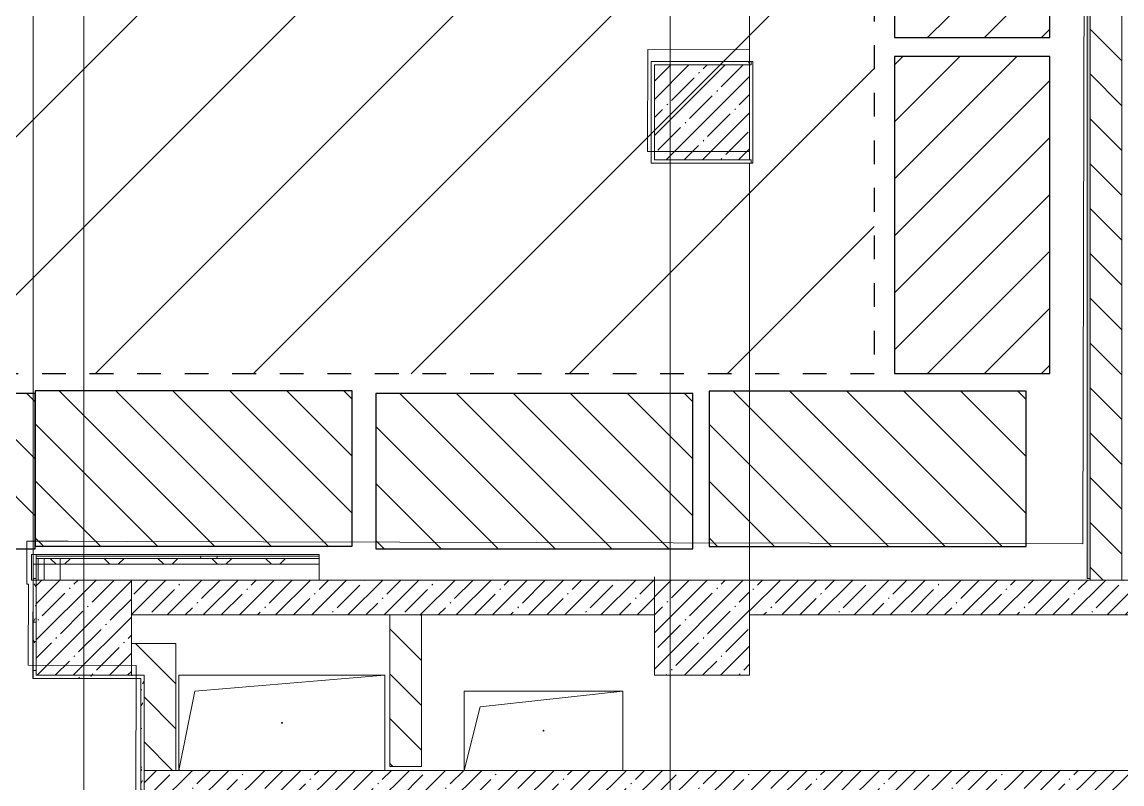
# Model space of a CAD drawing. Header units: millimetres. Extents: x -1113 to 415037, y -3642 to 354837.
# Drawn here: x 21885 to 28825, y 13778 to 18584 of the extents above; entities that cross this region are included whole.
import ezdxf

# ---------------------------------------------------------------- set-up
doc = ezdxf.new("R2010")
doc.units = ezdxf.units.MM
doc.linetypes.add('Штрих короткий', pattern=[600, 300, -300])
for name, color, linetype, lineweight in [('0) строит. леса', 20, 'Continuous', 30), ('A-AREA-BNDY', 7, 'Continuous', 5), ('A-FLOR', 7, 'Continuous', 9), ('A-GENM', 7, 'Continuous', 9), ('A-WALL', 7, 'Continuous', 5), ('I-WALL', 7, 'Continuous', 5), ('S-COLS', 7, 'Continuous', 9), ('S-COLS-1', 7, 'Continuous', 5), ('Оси', 7, 'Continuous', 9)]:
    doc.layers.add(name, color=color, linetype=linetype, lineweight=lineweight)
doc.layers.add('A-WALL-1', color=9, linetype='Continuous', lineweight=5, true_color=0x808080)
doc.layers.add('A-WALL-FNSH-1', color=9, linetype='Continuous', lineweight=5, true_color=0x808080)
pattern_1 = [(135, (64.7, -136.06), (-141.4214, -141.4214), [])]
pattern_2 = [(45, (64.7, -136.06), (-114.04925, 114.04925), []), (45, (178.75, -136.06), (-114.04925, 114.04925), [201.612, -40.322, 6.706, -33.617])]
pattern_3 = [(0, (64.7, -136.06), (243.84, 60.96), [20.117, -162.763, 20.117, -162.763, -975.36]), (0, (64.7, -136.06), (243.84, 60.96), [-365.76, 20.117, -345.643, 20.117, -162.763, -426.72]), (0, (64.7, -136.06), (243.84, 60.96), [-914.4, 20.117, -101.803, 20.117, -284.683]), (120, (156.14, -105.58), (-174.71291, 180.69163), [20.117, -162.763, 20.117, -162.763, -975.36]), (120, (156.14, -105.58), (-174.71291, 180.69163), [-365.76, 20.117, -345.643, 20.117, -162.763, -426.72]), (120, (156.14, -105.58), (-174.71291, 180.69163), [-914.4, 20.117, -101.803, 20.117, -284.683]), (240, (186.62, 16.34), (-69.12709, -241.65163), [20.117, -162.763, 20.117, -162.763, -975.36]), (240, (186.62, 16.34), (-69.12709, -241.65163), [-365.76, 20.117, -345.643, 20.117, -162.763, -426.72]), (240, (186.62, 16.34), (-69.12709, -241.65163), [-914.4, 20.117, -101.803, 20.117, -284.683])]

# ---------------------------------------------------------------- blocks, each defined once
blk = doc.blocks.new('BSC_Колонна _Прямоугольная - 600х600-V20-Объем проектирования 1 этажа')
at = {"layer": 'S-COLS-1'}
h = blk.add_hatch(dxfattribs=at)
h.set_pattern_fill('FP_30', color=256, style=0, pattern_type=2)
h.set_pattern_definition([(45, (-26110, -14900), (-114.04925, 114.04925), []), (45, (-25995.95, -14900), (-114.04925, 114.04925), [201.613, -40.323, 6.706, -33.617])])
h.paths.add_polyline_path([(300, -300), (300, 300), (-300, 300), (-300, -300)])
for p, q in [((300, 300), (-300, 300)), ((-300, 300), (-300, -300)), ((300, -300), (300, 300)), ((-300, -300), (300, -300))]:
    blk.add_line(p, q, dxfattribs=at)
blk = doc.blocks.new('BSC_Колонна _Прямоугольная - 600х600-V142-Объем проектирования 1 этажа')
at = {"layer": 'S-COLS-1'}
h = blk.add_hatch(dxfattribs=at)
h.set_pattern_fill('FP_144', color=256, style=0, pattern_type=2)
h.set_pattern_definition([(45, (-22210, -14900), (-114.0493, 114.0493), []), (45, (-22095.95, -14900), (-114.0493, 114.0493), [201.613, -40.323, 6.706, -33.617])])
h.paths.add_polyline_path([(160.9, -300), (300, -300), (300, 300), (-300, 300), (-300, -300)])
for p, q in [((300, 300), (-300, 300)), ((-300, 300), (-300, -300)), ((300, -300), (300, 300)), ((-300, -300), (300, -300))]:
    blk.add_line(p, q, dxfattribs=at)
blk = doc.blocks.new('BSC_Колонна _Прямоугольная - 600х600-V143-Объем проектирования 1 этажа')
at = {"layer": 'S-COLS-1'}
h = blk.add_hatch(dxfattribs=at)
h.set_pattern_fill('FP_146', color=256, style=0, pattern_type=2)
h.set_pattern_definition([(45, (-26110, -18150), (-114.04925, 114.04925), []), (45, (-25995.95, -18150), (-114.04925, 114.04925), [201.613, -40.323, 6.706, -33.617])])
h.paths.add_polyline_path([(280, -300), (300, -300), (300, 300), (-300, 300), (-300, -300), (76.5, -300)])
for p, q in [((300, 300), (-300, 300)), ((-300, 300), (-300, -300)), ((300, -300), (300, 300)), ((-300, -300), (300, -300))]:
    blk.add_line(p, q, dxfattribs=at)
blk = doc.blocks.new('GM_Отверстие прямоугольное _в плите_ - Отверстие-21955708-Объем проектирования 1 этажа')
at = {"layer": 'A-GENM'}
for p, q in [((-500, -250), (-500, 250)), ((-500, 250), (500, 250)), ((500, 250), (-500, 250)), ((-500, 250), (-500, -250)), ((-400, 150), (500, 250)), ((500, 250), (500, -250)), ((500, -250), (500, 250)), ((-500, -250), (-400, 150))]:
    blk.add_line(p, q, dxfattribs=at)
for start, end in [(360, 180), (180, 360)]:
    blk.add_arc((0, 0), 2.5, start, end, dxfattribs=at)
blk = doc.blocks.new('GM_Отверстие прямоугольное _в плите_ - Отверстие-21989797-Объем проектирования 1 этажа')
at = {"layer": 'A-GENM'}
for p, q in [((-650, -300), (-650, 300)), ((-650, 300), (650, 300)), ((650, 300), (-650, 300)), ((-650, 300), (-650, -300)), ((-550, 200), (650, 300)), ((650, 300), (650, -300)), ((650, -300), (650, 300)), ((-650, -300), (-550, 200))]:
    blk.add_line(p, q, dxfattribs=at)
for start, end in [(360, 180), (180, 360)]:
    blk.add_arc((0, 0), 2.5, start, end, dxfattribs=at)

msp = doc.modelspace()

# ---------------------------------------------------------------- hatches: boundary and pattern name
at = {"layer": '0) строит. леса', "linetype": 'Штрих короткий', "ltscale": 0.5}
h = msp.add_hatch(dxfattribs=at)
h.set_pattern_fill('ANSI31', color=256, scale=222)
h.paths.add_polyline_path([(15679.9, 25037.1), (27261.3, 25037.1), (27261.3, 16365.4), (15679.9, 16365.4)])
at = {"layer": '0) строит. леса'}
h = msp.add_hatch(dxfattribs=at)
h.set_pattern_fill('ANSI31', color=256, scale=80)
h.set_pattern_definition([(45, (31588.7, 164364.9), (-179.60512, 179.60512), [])])
h.paths.add_polyline_path([(27389, 20485.8), (27389, 18485.8), (28369, 18485.8), (28369, 20485.8)])
h = msp.add_hatch(dxfattribs=at)
h.set_pattern_fill('ANSI31', color=256, scale=80)
h.set_pattern_definition([(45, (31588.7, 162245.5), (-179.60512, 179.60512), [])])
h.paths.add_polyline_path([(27389, 18366.4), (27389, 16366.4), (28369, 16366.4), (28369, 18366.4)])
h = msp.add_hatch(dxfattribs=at)
h.set_pattern_fill('ANSI31', color=256, scale=80, angle=-90)
h.set_pattern_definition([(315, (165846.67, 12041.19), (179.60512, 179.60512), [])])
h.paths.add_polyline_path([(21967.6, 16240.9), (19967.6, 16240.9), (19967.6, 15260.9), (21967.6, 15260.9)])
h = msp.add_hatch(dxfattribs=at)
h.set_pattern_fill('ANSI31', color=256, scale=80, angle=-90)
h.set_pattern_definition([(315, (167846.67, 12058.18), (179.60512, 179.60512), [])])
h.paths.add_polyline_path([(23967.6, 16257.9), (21967.6, 16257.9), (21967.6, 15277.9), (23967.6, 15277.9)])
h = msp.add_hatch(dxfattribs=at)
h.set_pattern_fill('ANSI31', color=256, scale=80, angle=-90)
h.set_pattern_definition([(315, (169995.82, 12041.19), (179.60512, 179.60512), [])])
h.paths.add_polyline_path([(26116.7, 16240.9), (24116.7, 16240.9), (24116.7, 15260.9), (26116.7, 15260.9)])
h = msp.add_hatch(dxfattribs=at)
h.set_pattern_fill('ANSI31', color=256, scale=80, angle=-90)
h.set_pattern_definition([(315, (172098.88, 12056.68), (179.60512, 179.60512), [])])
h.paths.add_polyline_path([(28219.8, 16256.4), (26219.8, 16256.4), (26219.8, 15276.4), (28219.8, 15276.4)])
at = {"layer": 'I-WALL'}
h = msp.add_hatch(dxfattribs=at)
h.set_pattern_fill('FP_191', color=256, style=0, pattern_type=2)
h.set_pattern_definition(pattern_3)
h.paths.add_polyline_path([(28624.7, 15073.9), (28624.7, 26353.9), (28604.7, 26353.9), (28604.7, 15073.9)])
h = msp.add_hatch(dxfattribs=at)
h.set_pattern_fill('FP_23', color=256, style=0, pattern_type=2)
h.set_pattern_definition(pattern_1)
h.paths.add_polyline_path([(28824.7, 15063.9), (28824.7, 26363.9), (28624.7, 26363.9), (28624.8, 15063.9)])
h = msp.add_hatch(dxfattribs=at)
h.set_pattern_fill('FP_191', color=256, style=0, pattern_type=2)
h.set_pattern_definition(pattern_3)
h.paths.add_polyline_path([(26454.7, 18313.9), (26484.7, 18313.9), (26484.7, 18333.9), (26454.7, 18333)])
h = msp.add_hatch(dxfattribs=at)
h.set_pattern_fill('FP_191', color=256, style=0, pattern_type=2)
h.set_pattern_definition(pattern_3)
h.paths.add_polyline_path([(21974.7, 15073.9), (21974.7, 15224.9), (21954.7, 15223.8), (21954.7, 15073.9), (21973.4, 15073.9)])
h = msp.add_hatch(dxfattribs=at)
h.set_pattern_fill('FP_196', color=256, style=0, pattern_type=2)
h.set_pattern_definition([(0, (64.7, -136.06), (812.8, 203.2), [67.056, -542.544, 67.056, -542.544, -3251.2]), (0, (64.7, -136.06), (812.8, 203.2), [-1219.2, 67.056, -1152.144, 67.056, -542.544, -1422.4]), (0, (64.7, -136.06), (812.8, 203.2), [-3048, 67.056, -339.344, 67.056, -948.944]), (120, (369.5, -34.46), (-582.3764, 602.3054), [67.056, -542.544, 67.056, -542.544, -3251.2]), (120, (369.5, -34.46), (-582.3764, 602.3054), [-1219.2, 67.056, -1152.144, 67.056, -542.544, -1422.4]), (120, (369.5, -34.46), (-582.3764, 602.3054), [-3048, 67.056, -339.344, 67.056, -948.944]), (240, (471.1, 371.94), (-230.4236, -805.5054), [67.056, -542.544, 67.056, -542.544, -3251.2]), (240, (471.1, 371.94), (-230.4236, -805.5054), [-1219.2, 67.056, -1152.144, 67.056, -542.544, -1422.4]), (240, (471.1, 371.94), (-230.4236, -805.5054), [-3048, 67.056, -339.344, 67.056, -948.944])])
h.paths.add_polyline_path([(22269.7, 15200.9), (23754.7, 15200.9), (23754.7, 15213.9), (21974.7, 15213.9), (21974.7, 15200.9), (22198.1, 15200.9)])
h = msp.add_hatch(dxfattribs=at)
h.set_pattern_fill('FP_197', color=256, style=0, pattern_type=2)
h.set_pattern_definition([(135, (64.7, -136.06), (-169.7056, -169.7056), []), (225, (64.7, -136.06), (169.7056, -169.7056), [])])
h.paths.add_polyline_path([(22269.7, 15163.9), (23754.7, 15163.9), (23754.7, 15200.9), (21974.7, 15200.9), (21974.7, 15163.9), (22224.6, 15163.9)])
h = msp.add_hatch(dxfattribs=at)
h.set_pattern_fill('FP_191', color=256, style=0, pattern_type=2)
h.set_pattern_definition(pattern_3)
h.paths.add_polyline_path([(21954.7, 14443.9), (21974.7, 14443.9), (21974.7, 15073.9), (21954.7, 15073.9), (21954.7, 14463.9)])
h = msp.add_hatch(dxfattribs=at)
h.set_pattern_fill('FP_1', color=256, style=0, pattern_type=2)
h.set_pattern_definition(pattern_2)
h.paths.add_polyline_path([(30854.7, 14843.9), (33074.7, 14843.9), (33074.7, 15063.9), (30674.7, 15063.9), (30674.7, 14843.9), (30694.7, 14843.9)])
h.paths.add_polyline_path([(24503.2, 14843.9), (25874.7, 14843.9), (25874.7, 15063.9), (22574.7, 15063.9), (22574.7, 14843.9), (24498.7, 14843.9)])
h.paths.add_polyline_path([(30054.7, 14843.9), (30074.7, 14843.9), (30074.7, 15063.9), (26474.7, 15063.9), (26474.7, 14843.9), (28844.7, 14843.9)])
h = msp.add_hatch(dxfattribs=at)
h.set_pattern_fill('FP_23', color=256, style=0, pattern_type=2)
h.set_pattern_definition(pattern_1)
h.paths.add_polyline_path([(24404.7, 13888.9), (24404.7, 14843.9), (24204.7, 14843.9), (24204.7, 13888.9)])
h = msp.add_hatch(dxfattribs=at)
h.set_pattern_fill('FP_23', color=256, style=0, pattern_type=2)
h.set_pattern_definition(pattern_1)
h.paths.add_polyline_path([(22725.9, 14463.9), (22854.7, 14463.9), (22854.7, 14663.9), (22574.7, 14663.9), (22574.7, 14463.9), (22654.7, 14463.9)])
h = msp.add_hatch(dxfattribs=at)
h.set_pattern_fill('FP_191', color=256, style=0, pattern_type=2)
h.set_pattern_definition(pattern_3)
h.paths.add_polyline_path([(21974.7, 14443.9), (22634.7, 14444.9), (22654.7, 14463.9), (21974.7, 14463.9)])
h.paths.add_polyline_path([(22654.7, 14443.9), (22654.7, 14463.9), (22634.7, 14443.9)])
h = msp.add_hatch(dxfattribs=at)
h.set_pattern_fill('FP_191', color=256, style=0, pattern_type=2)
h.set_pattern_definition(pattern_3)
h.paths.add_polyline_path([(22654.7, 11963.9), (22654.7, 12033.9), (22646.7, 12033.9), (22646.7, 12063.9), (22634.7, 12063.9), (22635.7, 11983.9)])
h.paths.add_polyline_path([(22634.7, 11963.9), (22654.7, 11963.9), (22634.7, 11983.9)])
h.paths.add_polyline_path([(22634.7, 13163.9), (22646.7, 13163.9), (22646.7, 13193.9), (22654.7, 13193.9), (22654.7, 14443.9), (22634.7, 14443.9), (22634.7, 13604)])
h = msp.add_hatch(dxfattribs=at)
h.set_pattern_fill('FP_23', color=256, style=0, pattern_type=2)
h.set_pattern_definition(pattern_1)
h.paths.add_polyline_path([(22854.7, 13863.9), (22854.7, 14463.9), (22654.7, 14463.9), (22654.7, 13863.9)])
h = msp.add_hatch(dxfattribs=at)
h.set_pattern_fill('FP_1', color=256, style=0, pattern_type=2)
h.set_pattern_definition(pattern_2)
h.paths.add_polyline_path([(27904.7, 13643.9), (30854.7, 13643.9), (30854.7, 13863.9), (22654.7, 13863.9), (22654.7, 13643.9), (27884.7, 13643.9)])

# ---------------------------------------------------------------- linework, layer by layer
at = {"layer": '0) строит. леса', "linetype": 'Штрих короткий', "ltscale": 0.5}
msp.add_lwpolyline([(15679.9, 25037.1), (27261.3, 25037.1), (27261.3, 16365.4), (15679.9, 16365.4)], close=True, dxfattribs=at)
at = {"layer": '0) строит. леса'}
for points in [[(27389, 20485.8), (27389, 18485.8), (28369, 18485.8), (28369, 20485.8)], [(27389, 18366.4), (27389, 16366.4), (28369, 16366.4), (28369, 18366.4)], [(21967.6, 16240.9), (19967.6, 16240.9), (19967.6, 15260.9), (21967.6, 15260.9)], [(23967.6, 16257.9), (21967.6, 16257.9), (21967.6, 15277.9), (23967.6, 15277.9)], [(26116.7, 16240.9), (24116.7, 16240.9), (24116.7, 15260.9), (26116.7, 15260.9)], [(28219.8, 16256.4), (26219.8, 16256.4), (26219.8, 15276.4), (28219.8, 15276.4)]]:
    msp.add_lwpolyline(points, close=True, dxfattribs=at)
at = {"layer": 'A-AREA-BNDY', "flags": 128}
msp.add_lwpolyline([(20260.4, 12072.9), (22598.4, 12067.5), (22604.1, 14525.5), (21924.1, 14527), (21925.3, 15038), (21915.3, 15038.1), (21916, 15309.1), (22175, 15308.5), (22547, 15307.6), (28577, 15293.4), (28602.7, 26272.4), (21941.7, 26288), (21942.9, 26797), (20284.9, 26800.9)], dxfattribs=at)
msp.add_lwpolyline([(25833.3, 18409.9), (26475.3, 18408.4), (26474.9, 18244.4), (26474.1, 17930.4), (26473.8, 17766.4), (25831.8, 17767.9)], close=True, dxfattribs=at)
at = {"layer": 'A-FLOR'}
for p, q in [((21954.7, 15224.9), (21954.7, 26203.9)), ((26474.7, 20363.9), (26474.7, 18333.6)), ((26474.7, 17693.9), (26474.7, 15063.9)), ((21954.7, 15063.9), (21954.7, 14443.9)), ((25874.7, 15063.9), (25874.7, 15083.9)), ((21954.7, 14443.9), (22633.7, 14443.9)), ((22634.7, 14443.9), (22634.7, 11984.9))]:
    msp.add_line(p, q, dxfattribs=at)
at = {"layer": 'A-WALL'}
for p, q in [((23759.7, 15200.9), (21974.7, 15200.9)), ((21987.7, 15200.9), (21987.7, 15063.9)), ((22024.7, 15200.9), (22024.7, 15063.9)), ((23759.7, 15163.9), (21974.7, 15163.9)), ((22633.7, 14443.9), (22634.7, 14443.9))]:
    msp.add_line(p, q, dxfattribs=at)
at = {"layer": 'A-WALL-1'}
for p, q in [((28604.7, 26353.9), (28604.7, 15073.9)), ((28624.7, 26363.9), (28624.7, 15063.9)), ((28824.7, 15063.9), (28824.7, 19763.9)), ((25854.7, 18333.9), (25854.7, 17693.9)), ((26484.7, 18313.9), (26484.7, 18333.9)), ((26474.7, 18313.9), (26484.7, 18313.9)), ((26484.7, 17713.9), (26474.7, 17713.9)), ((26484.7, 17693.9), (26484.7, 17713.9)), ((21974.7, 15224.9), (21954.7, 15224.9)), ((21954.7, 15224.9), (21954.7, 15213.9)), ((21974.7, 15224.9), (21974.7, 15063.9)), ((22124.7, 15200.9), (21974.7, 15200.9)), ((22124.7, 15063.9), (22124.7, 15200.9)), ((23759.7, 15063.9), (23759.7, 15213.9)), ((21974.7, 15073.9), (21954.7, 15073.9)), ((21954.7, 15063.9), (21974.7, 15063.9)), ((22574.7, 15063.9), (25874.7, 15063.9)), ((30074.7, 15063.9), (26474.7, 15063.9)), ((28604.7, 15073.9), (28624.7, 15073.9)), ((22574.7, 14843.9), (25874.7, 14843.9)), ((24204.7, 14843.9), (24204.7, 13888.9)), ((24404.7, 13888.9), (24404.7, 14843.9)), ((26474.7, 14843.9), (30074.7, 14843.9)), ((22854.7, 14663.9), (22574.7, 14663.9)), ((22854.7, 13863.9), (22854.7, 14663.9)), ((22574.7, 14463.9), (22654.7, 14463.9)), ((22654.7, 13643.9), (22654.7, 14463.9)), ((24204.7, 13888.9), (24404.7, 13888.9)), ((30854.7, 13863.9), (22654.7, 13863.9))]:
    msp.add_line(p, q, dxfattribs=at)
at = {"layer": 'A-WALL-FNSH-1'}
for p, q in [((26495.7, 18334.9), (25853.7, 18334.9)), ((25853.7, 18334.9), (25853.7, 17692.9)), ((25854.7, 18333.9), (26494.7, 18333.9)), ((26494.7, 18333.9), (26494.7, 17693.9)), ((26495.7, 17692.9), (26495.7, 18334.9)), ((25853.7, 17692.9), (26495.7, 17692.9)), ((26494.7, 17693.9), (25854.7, 17693.9)), ((21954.7, 15224.9), (21943.7, 15224.9)), ((21943.7, 15224.9), (21943.7, 15063.9)), ((21954.7, 15063.9), (21954.7, 15213.9)), ((23759.7, 15224.9), (21974.7, 15224.9)), ((21974.7, 15213.9), (23759.7, 15213.9)), ((23759.7, 15213.9), (23759.7, 15224.9)), ((21943.7, 15063.9), (21954.7, 15063.9)), ((21954.7, 14863.9), (21953.7, 14863.9)), ((21953.7, 14863.9), (21953.7, 14442.9)), ((21953.7, 14442.9), (22633.7, 14442.9)), ((22633.7, 14442.9), (22633.7, 13163.9))]:
    msp.add_line(p, q, dxfattribs=at)
at = {"layer": 'Оси'}
for points in [[(22274.7, -2042.3), (22274.7, 2957.7), (22274.7, 22262), (22274.7, 27262)], [(25974.7, -2042.3), (25974.7, 2957.7), (25974.7, 22262), (25974.7, 27262)]]:
    msp.add_lwpolyline(points, dxfattribs=at)

# ---------------------------------------------------------------- block references
at = {"layer": 'A-GENM'}
for name, p in [('GM_Отверстие прямоугольное _в плите_ - Отверстие-21989797-Объем проектирования 1 этажа', (23524.7, 14163.9)), ('GM_Отверстие прямоугольное _в плите_ - Отверстие-21955708-Объем проектирования 1 этажа', (25174.7, 14113.9))]:
    msp.add_blockref(name, p, dxfattribs=at)
at = {"layer": 'S-COLS'}
for name, p in [('BSC_Колонна _Прямоугольная - 600х600-V143-Объем проектирования 1 этажа', (26174.7, 18013.9)), ('BSC_Колонна _Прямоугольная - 600х600-V142-Объем проектирования 1 этажа', (22274.7, 14763.9)), ('BSC_Колонна _Прямоугольная - 600х600-V20-Объем проектирования 1 этажа', (26174.7, 14763.9))]:
    msp.add_blockref(name, p, dxfattribs=at)

doc.saveas('drawing.dxf')
